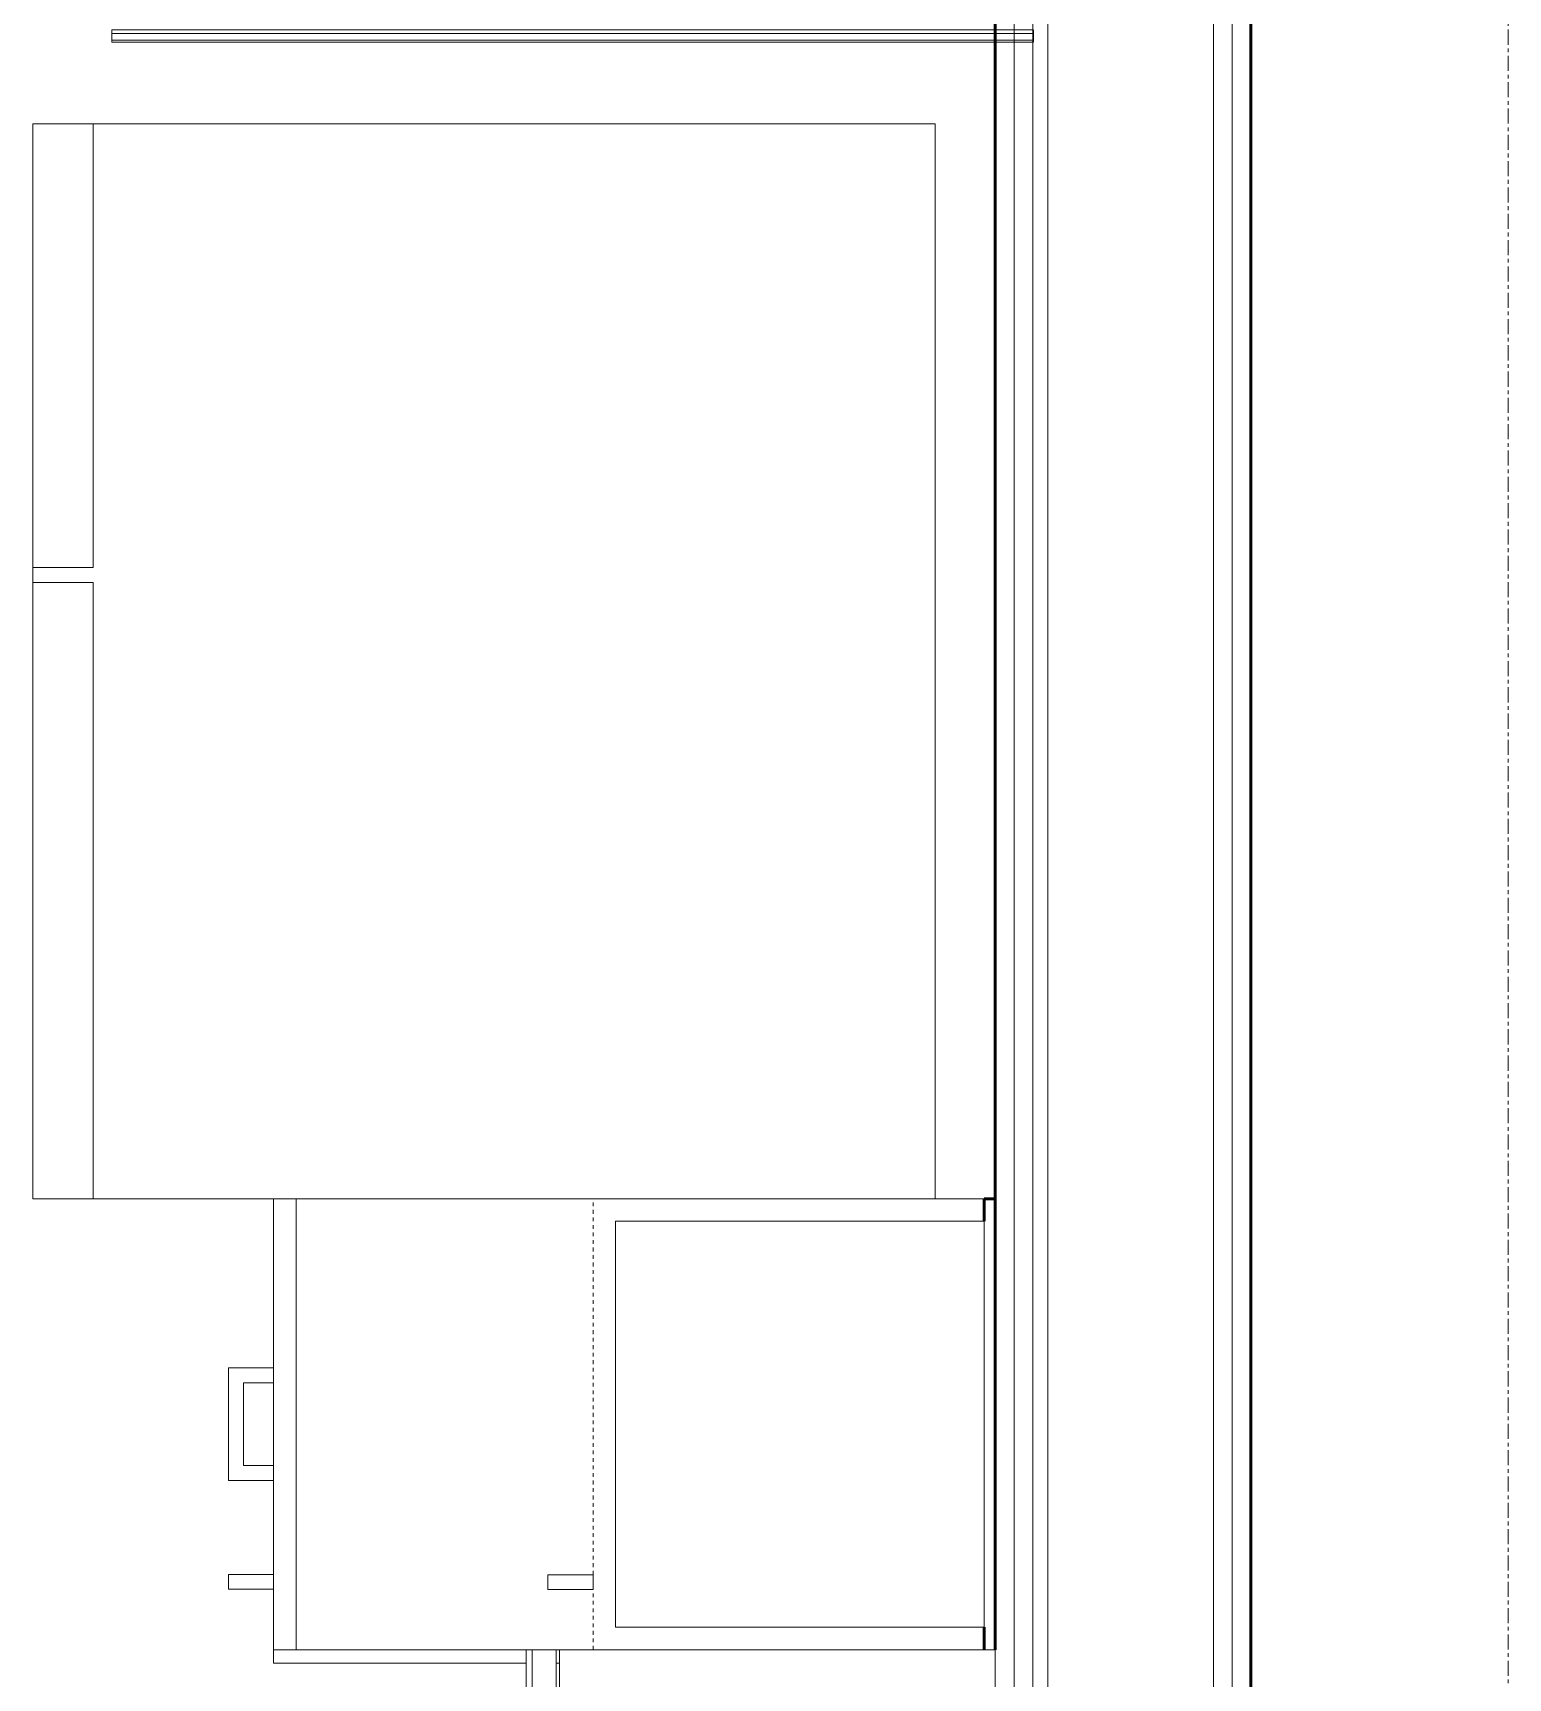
# Model space of a CAD drawing. Header units: inches. Extents: x -4218 to -1830, y 9756 to 12426.
# Drawn here: x -2549.4 to -2500.3, y 10716.4 to 10771.1 of the extents above; entities that cross this region are included whole.
import ezdxf

# ---------------------------------------------------------------- set-up
doc = ezdxf.new("R2010")
doc.units = ezdxf.units.IN
doc.header["$MEASUREMENT"] = 0
doc.linetypes.add('Dash', pattern=[0.25, 0.125, -0.125])
doc.linetypes.add('Grid Line 1_2_', pattern=[0.875, 0.5, -0.125, 0.125, -0.125])
for name, color, linetype, lineweight in [('0-1', 7, 'Continuous', 5), ('0-2', 252, 'Continuous', 9), ('A-WALL-1', 250, 'Continuous', 50), ('A-WALL-2', 10, 'Continuous', 13), ('A-WALL-3', 253, 'Continuous', 9), ('A-WALL-5', 252, 'Continuous', 9), ('A-WALL-8', 113, 'Continuous', 9), ('I-WALL-1', 250, 'Continuous', 50), ('I-WALL-2', 254, 'Continuous', 9), ('I-WALL-3', 253, 'Continuous', 9), ('I-WALL-4', 252, 'Continuous', 9), ('I-WALL-5', 7, 'Continuous', 9), ('Q-CASE-1', 253, 'Continuous', 9), ('Q-CASE-2', 252, 'Continuous', 9), ('Q-CASE-3', 7, 'Continuous', 9), ('Q-CASE-5', 254, 'Continuous', 9), ('Q-CASE-6', 7, 'Dash', 9), ('Q-SPCQ-1', 7, 'Continuous', 9), ('S-GRID-1', 1, 'Grid Line 1_2_', 9)]:
    doc.layers.add(name, color=color, linetype=linetype, lineweight=lineweight)

# ---------------------------------------------------------------- blocks, each defined once
blk = doc.blocks.new('Refrigerator_-_Side-by-Side_6047 - 36_ X 30_-345559-BACKGROUND - 1ST FLOOR')
at = {"layer": 'Q-SPCQ-1'}
for p, q in [((17.875, 14.422), (-17.875, 14.422)), ((-17.875, 14.422), (-17.875, -15.578)), ((17.875, -15.578), (17.875, 14.422)), ((-17.875, -13.578), (-3.125, -13.578)), ((-17.875, -13.578), (-17.875, -15.578)), ((-3.125, -15.578), (-3.125, -13.578)), ((-2.625, -13.578), (17.875, -13.578)), ((-2.625, -13.578), (-2.625, -15.578)), ((17.875, -15.578), (17.875, -13.578)), ((-17.875, -15.578), (17.875, -15.578)), ((-3.125, -15.578), (-17.875, -15.578)), ((17.875, -15.578), (-2.625, -15.578))]:
    blk.add_line(p, q, dxfattribs=at)
blk = doc.blocks.new('30quot_MicrowaveVent_11166 - 70cm miele oven-2322118-BACKGROUND - 1ST FLOOR')
at = {"layer": 'Q-CASE-3'}
for p, q in [((-14.203, -14.488), (-14.203, 0)), ((15.679, 0), (-14.203, 0)), ((15.679, 0), (15.679, -14.488)), ((15.679, -14.488), (-14.203, -14.488)), ((-14.203, -14.606), (15.679, -14.606)), ((-14.203, -15.394), (-14.203, -14.606)), ((15.679, -14.606), (15.679, -15.394)), ((-14.203, -15.599), (-14.203, -15.394)), ((-14.203, -15.394), (15.679, -15.394)), ((-14.203, -15.599), (15.679, -15.599)), ((7.687, -16.55), (7.687, -15.635)), ((8.879, -15.635), (8.879, -16.55)), ((15.679, -15.394), (15.679, -15.599)), ((7.687, -16.599), (8.879, -16.599))]:
    blk.add_line(p, q, dxfattribs=at)
blk = doc.blocks.new('Basic Wall _ INT - W8BØF - _5_8 GYP - 2X8 WOOD_BATT_ - 5_8 GYP_ - ___-2701574-BACKGROUND - 1ST FLOOR')
at = {"layer": 'I-WALL-3'}
for p, q in [((-2516.124, 10771.177), (-2517.374, 10771.177)), ((-2516.099, 10771.153), (-2516.099, 10771.177)), ((-2516.099, 10770.975), (-2516.099, 10771.037)), ((-2516.099, 10770.826), (-2516.099, 10770.971)), ((-2517.374, 10770.826), (-2516.124, 10770.826)), ((-2516.099, 10770.763), (-2516.099, 10770.826))]:
    blk.add_line(p, q, dxfattribs=at)
at = {"layer": 'I-WALL-4'}
for p, q in [((-2546.749, 10771.177), (-2546.749, 10771.153)), ((-2517.374, 10771.177), (-2546.749, 10771.177)), ((-2546.749, 10771.037), (-2546.749, 10770.975)), ((-2546.749, 10770.971), (-2546.749, 10770.826)), ((-2517.374, 10771.052), (-2516.124, 10771.052)), ((-2516.099, 10771.177), (-2516.099, 10771.134)), ((-2516.099, 10771.134), (-2516.099, 10771.063)), ((-2516.099, 10771.063), (-2516.099, 10771.052)), ((-2516.099, 10771.052), (-2516.099, 10771.032)), ((-2516.099, 10771.032), (-2516.099, 10770.975)), ((-2516.099, 10770.975), (-2516.099, 10770.763)), ((-2546.749, 10770.826), (-2546.749, 10770.763)), ((-2546.749, 10770.826), (-2517.374, 10770.826)), ((-2517.374, 10770.763), (-2516.124, 10770.763))]:
    blk.add_line(p, q, dxfattribs=at)
at = {"layer": 'I-WALL-5'}
for p, q in [((-2546.749, 10771.134), (-2546.749, 10771.177)), ((-2546.749, 10771.052), (-2546.749, 10771.134)), ((-2546.749, 10771.052), (-2517.374, 10771.052)), ((-2546.749, 10770.763), (-2546.749, 10771.052)), ((-2546.749, 10770.763), (-2517.374, 10770.763))]:
    blk.add_line(p, q, dxfattribs=at)
blk = doc.blocks.new('300 Series Wall Hung Cabinet_301 - 15_ x 27_-2759284-BACKGROUND - 1ST FLOOR')
at = {"layer": 'Q-CASE-3'}
for p, q in [((-5.012, 14.687), (-5.5, 14.687)), ((-5.5, 14.687), (-5.5, 13.188)), ((-5.012, 13.188), (-5.012, 14.687)), ((-5.012, 13.188), (-5.5, 13.188)), ((6.75, 12.438), (-6.75, 12.438)), ((-6.75, 12.438), (-6.75, 0.187)), ((6.75, 0.187), (6.75, 12.438)), ((-6.75, 0.187), (6.75, 0.187))]:
    blk.add_line(p, q, dxfattribs=at)
at = {"layer": 'Q-CASE-6'}
for p, q in [((-7.5, 0.187), (-7.5, 13.188)), ((-7.5, 13.188), (7.5, 13.188)), ((7.5, 13.188), (7.5, 0.187)), ((7.5, 0.187), (-7.5, 0.187))]:
    blk.add_line(p, q, dxfattribs=at)
blk = doc.blocks.new('Single Door 1 Drawer 211 - 211 Base Cabinet Single Door1 Drawer 15_-V96-BACKGROUND - 1ST FLOOR')
at = {"layer": 'Q-CASE-1'}
for p, q in [((-11.262, -0.375), (-11.262, 0)), ((1.238, -24), (1.726, -24))]:
    blk.add_line(p, q, dxfattribs=at)
at = {"layer": 'Q-CASE-2'}
for p, q in [((-11.262, -2), (-11.262, -0.375)), ((3.738, -14.488), (3.738, -14.606)), ((3.738, -15.599), (3.738, -23.25)), ((3.738, -23.25), (-11.262, -23.25)), ((3.738, -24), (3.738, -23.25)), ((-11.262, -24), (3.738, -24)), ((-5.637, -24), (-5.138, -24)), ((-1.887, -24), (-2.387, -24)), ((1.238, -24), (1.726, -24))]:
    blk.add_line(p, q, dxfattribs=at)
at = {"layer": 'Q-CASE-3'}
for p, q in [((-5.637, -24), (-5.637, -25.5)), ((-5.138, -25.001), (-5.138, -24)), ((-2.387, -24), (-2.387, -25.001)), ((-1.887, -25.5), (-1.887, -24)), ((1.238, -24), (1.238, -25.499)), ((1.726, -25.499), (1.726, -24)), ((-2.387, -25.001), (-5.138, -25.001)), ((-5.637, -25.5), (-1.887, -25.5)), ((1.238, -25.499), (1.726, -25.499))]:
    blk.add_line(p, q, dxfattribs=at)
at = {"layer": 'Q-CASE-5'}
blk.add_line((-11.262, 0), (3.738, 0), dxfattribs=at)
blk = doc.blocks.new('CTR - 1st Phase - Unit Layouts_rvt-1-BACKGROUND - 1ST FLOOR')
at = {"layer": 'A-WALL-1'}
for p, q in [((-2517.374, 10732.296), (-2517.749, 10732.296)), ((-2517.749, 10732.296), (-2517.749, 10731.546)), ((-2517.374, 10717.296), (-2517.374, 10732.296)), ((-2517.749, 10718.046), (-2517.749, 10717.296))]:
    blk.add_line(p, q, dxfattribs=at)
at = {"layer": 'A-WALL-3'}
blk.add_line((-2517.374, 10717.296), (-2517.374, 10732.296), dxfattribs=at)
at = {"layer": 'A-WALL-5'}
for p, q in [((-2517.374, 10732.296), (-2517.749, 10732.296)), ((-2517.749, 10732.296), (-2517.749, 10731.546)), ((-2517.749, 10718.046), (-2517.749, 10717.296))]:
    blk.add_line(p, q, dxfattribs=at)
at = {"layer": 'A-WALL-8'}
for p, q in [((-2541.374, 10732.296), (-2541.374, 10716.852)), ((-2541.374, 10716.852), (-2541.374, 10732.296)), ((-2517.749, 10732.296), (-2519.374, 10732.296)), ((-2519.374, 10732.296), (-2517.749, 10732.296)), ((-2517.374, 10732.296), (-2517.749, 10732.296)), ((-2517.749, 10732.296), (-2517.374, 10732.296)), ((-2517.374, 10717.296), (-2517.374, 10732.296)), ((-2517.374, 10732.296), (-2517.374, 10717.296)), ((-2541.374, 10716.852), (-2532.973, 10716.852)), ((-2532.973, 10716.852), (-2541.374, 10716.852)), ((-2531.98, 10716.852), (-2531.862, 10716.852)), ((-2531.862, 10716.852), (-2531.98, 10716.852))]:
    blk.add_line(p, q, dxfattribs=at)
at = {"layer": '0-2'}
blk.add_blockref('Basic Wall _ INT - W8BØF - _5_8 GYP - 2X8 WOOD_BATT_ - 5_8 GYP_ - ___-2701574-BACKGROUND - 1ST FLOOR', (0, 0), dxfattribs=at)
for name, p, rotation in [('Refrigerator_-_Side-by-Side_6047 - 36_ X 30_-345559-BACKGROUND - 1ST FLOOR', (-2533.796, 10750.171), 270.0000000000221), ('Single Door 1 Drawer 211 - 211 Base Cabinet Single Door1 Drawer 15_-V96-BACKGROUND - 1ST FLOOR', (-2517.374, 10721.034), 269.9999999999997), ('300 Series Wall Hung Cabinet_301 - 15_ x 27_-2759284-BACKGROUND - 1ST FLOOR', (-2517.561, 10724.796), 90.00000000000301), ('30quot_MicrowaveVent_11166 - 70cm miele oven-2322118-BACKGROUND - 1ST FLOOR', (-2517.374, 10703.093), 270.000000000005)]:
    blk.add_blockref(name, p, dxfattribs=dict(at, rotation=rotation))
blk = doc.blocks.new('CTR - 1st Phase - Common Walls_rvt-1-BACKGROUND - 1ST FLOOR')
at = {"layer": 'A-WALL-2'}
for p, q in [((-2516.749, 10813.239), (-2516.749, 10458.164)), ((-2516.124, 10813.239), (-2516.124, 10458.164)), ((-2515.624, 10813.239), (-2515.624, 10458.164)), ((-2510.124, 10813.239), (-2510.124, 10458.164)), ((-2509.499, 10813.239), (-2509.499, 10458.164))]:
    blk.add_line(p, q, dxfattribs=at)
at = {"layer": 'I-WALL-1'}
for p, q in [((-2517.374, 10813.239), (-2517.374, 10717.296)), ((-2508.874, 10631.421), (-2508.874, 10813.239))]:
    blk.add_line(p, q, dxfattribs=at)
at = {"layer": 'I-WALL-2'}
blk.add_line((-2517.374, 10732.296), (-2517.374, 10717.296), dxfattribs=at)
at = {"layer": 'I-WALL-3'}
for p, q in [((-2517.374, 10771.032), (-2517.374, 10770.977)), ((-2517.374, 10770.975), (-2517.374, 10770.887)), ((-2517.374, 10770.883), (-2517.374, 10770.768))]:
    blk.add_line(p, q, dxfattribs=at)
at = {"layer": 'I-WALL-4'}
for p, q in [((-2508.874, 10671.421), (-2508.874, 10813.239)), ((-2517.374, 10770.768), (-2517.374, 10732.296))]:
    blk.add_line(p, q, dxfattribs=at)

msp = doc.modelspace()

# ---------------------------------------------------------------- linework, layer by layer
at = {"layer": 'S-GRID-1'}
msp.add_line((-2500.324, 9836.18), (-2500.324, 12376.809), dxfattribs=at)

# ---------------------------------------------------------------- block references
at = {"layer": '0-1'}
for name in ['CTR - 1st Phase - Unit Layouts_rvt-1-BACKGROUND - 1ST FLOOR', 'CTR - 1st Phase - Common Walls_rvt-1-BACKGROUND - 1ST FLOOR']:
    msp.add_blockref(name, (0, 0), dxfattribs=at)

doc.saveas('drawing.dxf')
